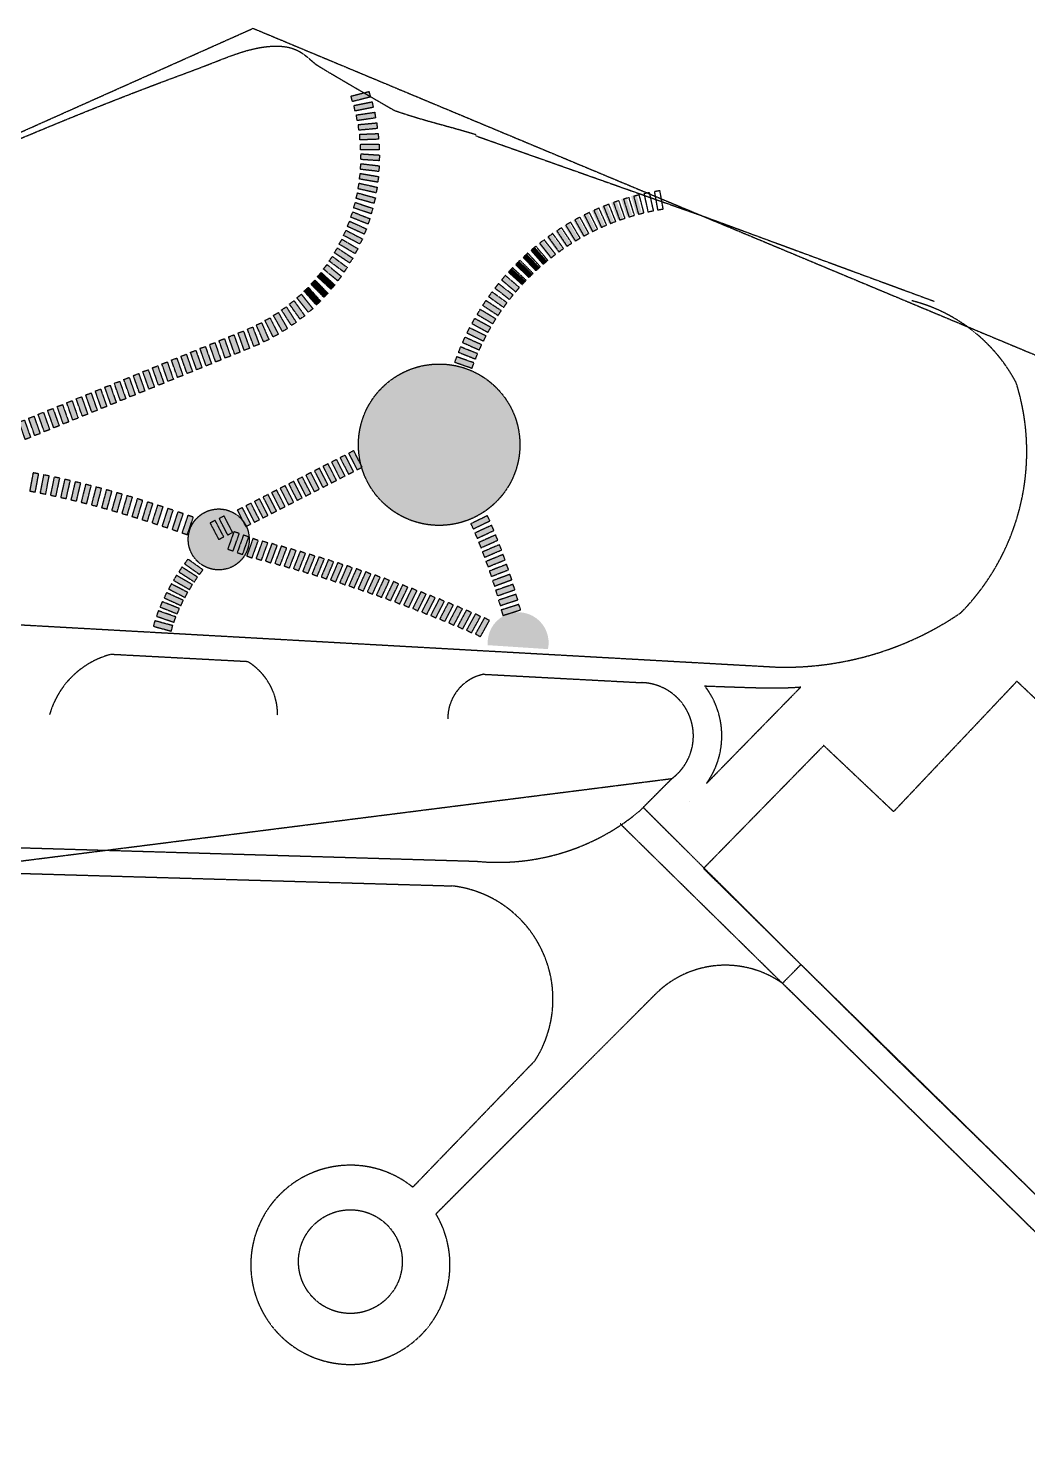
# Model space of a CAD drawing. Header units: millimetres. Extents: x -480992 to 10416, y 1879 to 324881.
# Drawn here: x -418944 to -348698, y 225317 to 324881 of the extents above; entities that cross this region are included whole.
import ezdxf

# ---------------------------------------------------------------- set-up
doc = ezdxf.new("R2010")
doc.units = ezdxf.units.MM
doc.linetypes.add('ACAD_ISO02W100', pattern=[15, 12, -3])
doc.layers.add('дорожки', color=254, linetype='Continuous', transparency=0.5)

msp = doc.modelspace()

# ---------------------------------------------------------------- hatches: boundary and pattern name
at = {"layer": 'дорожки', "linetype": 'ACAD_ISO02W100', "lineweight": 25, "transparency": 33554687}
h = msp.add_hatch(color=0, dxfattribs=at)
h.dxf.hatch_style = 1
h.paths.add_polyline_path([(-395000, 320438), (-394902, 320050), (-396162, 319731), (-396260, 320118)])
h = msp.add_hatch(color=0, dxfattribs=at)
h.dxf.hatch_style = 1
h.paths.add_polyline_path([(-394780, 319713), (-394702, 319321), (-395977, 319067), (-396055, 319460)])
h = msp.add_hatch(color=0, dxfattribs=at)
h.dxf.hatch_style = 1
h.paths.add_polyline_path([(-394597, 318978), (-394540, 318582), (-395826, 318395), (-395884, 318791)])
h = msp.add_hatch(color=0, dxfattribs=at)
h.dxf.hatch_style = 1
h.paths.add_polyline_path([(-394454, 318234), (-394417, 317836), (-395711, 317717), (-395748, 318115)])
h = msp.add_hatch(color=0, dxfattribs=at)
h.dxf.hatch_style = 1
h.paths.add_polyline_path([(-394349, 317484), (-394333, 317084), (-395632, 317033), (-395648, 317432)])
h = msp.add_hatch(color=0, dxfattribs=at)
h.dxf.hatch_style = 1
h.paths.add_polyline_path([(-394283, 316729), (-394288, 316329), (-395588, 316345), (-395583, 316745)])
h = msp.add_hatch(color=0, dxfattribs=at)
h.dxf.hatch_style = 1
h.paths.add_polyline_path([(-394258, 315972), (-394283, 315573), (-395581, 315657), (-395555, 316056)])
h = msp.add_hatch(color=0, dxfattribs=at)
h.dxf.hatch_style = 1
h.paths.add_polyline_path([(-394324, 314459), (-394392, 314064), (-395673, 314283), (-395606, 314677)])
h = msp.add_hatch(color=0, dxfattribs=at)
h.dxf.hatch_style = 1
h.paths.add_polyline_path([(-394271, 315214), (-394318, 314817), (-395609, 314969), (-395562, 315366)])
h = msp.add_hatch(color=0, dxfattribs=at)
h.dxf.hatch_style = 1
h.paths.add_polyline_path([(-394417, 313707), (-394504, 313316), (-395773, 313602), (-395685, 313992)])
h = msp.add_hatch(color=0, dxfattribs=at)
h.dxf.hatch_style = 1
h.paths.add_polyline_path([(-394719, 312222), (-394847, 311843), (-396078, 312259), (-395950, 312638)])
h = msp.add_hatch(color=0, dxfattribs=at)
h.dxf.hatch_style = 1
h.paths.add_polyline_path([(-394548, 312961), (-394656, 312575), (-395908, 312927), (-395800, 313312)])
h = msp.add_hatch(color=0, dxfattribs=at)
h.dxf.hatch_style = 1
h.paths.add_polyline_path([(-377604, 312767), (-377978, 312625), (-377516, 311409), (-377142, 311551)])
h = msp.add_hatch(color=0, dxfattribs=at)
h.dxf.hatch_style = 1
h.paths.add_polyline_path([(-376904, 312997), (-377283, 312870), (-376870, 311638), (-376491, 311765)])
h = msp.add_hatch(color=0, dxfattribs=at)
h.dxf.hatch_style = 1
h.paths.add_polyline_path([(-376195, 313200), (-376579, 313088), (-376215, 311840), (-375831, 311952)])
h = msp.add_hatch(color=0, dxfattribs=at)
h.dxf.hatch_style = 1
h.paths.add_polyline_path([(-394927, 311494), (-395075, 311122), (-396283, 311602), (-396135, 311974)])
h = msp.add_hatch(color=0, dxfattribs=at)
h.dxf.hatch_style = 1
h.paths.add_polyline_path([(-379641, 311911), (-379996, 311726), (-379394, 310574), (-379039, 310759)])
h = msp.add_hatch(color=0, dxfattribs=at)
h.dxf.hatch_style = 1
h.paths.add_polyline_path([(-378973, 312223), (-379335, 312052), (-378779, 310877), (-378417, 311048)])
h = msp.add_hatch(color=0, dxfattribs=at)
h.dxf.hatch_style = 1
h.paths.add_polyline_path([(-378294, 312509), (-378662, 312352), (-378153, 311156), (-377785, 311312)])
h = msp.add_hatch(color=0, dxfattribs=at)
h.dxf.hatch_style = 1
h.paths.add_polyline_path([(-395457, 310075), (-395642, 309721), (-396794, 310324), (-396609, 310678)])
h = msp.add_hatch(color=0, dxfattribs=at)
h.dxf.hatch_style = 1
h.paths.add_polyline_path([(-395173, 310778), (-395340, 310414), (-396522, 310956), (-396355, 311320)])
h = msp.add_hatch(color=0, dxfattribs=at)
h.dxf.hatch_style = 1
h.paths.add_polyline_path([(-381563, 310821), (-381893, 310595), (-381159, 309522), (-380829, 309748)])
h = msp.add_hatch(color=0, dxfattribs=at)
h.dxf.hatch_style = 1
h.paths.add_polyline_path([(-380937, 311210), (-381276, 310997), (-380584, 309896), (-380246, 310109)])
h = msp.add_hatch(color=0, dxfattribs=at)
h.dxf.hatch_style = 1
h.paths.add_polyline_path([(-380296, 311573), (-380643, 311374), (-379996, 310247), (-379649, 310446)])
h = msp.add_hatch(color=0, dxfattribs=at)
h.dxf.hatch_style = 1
h.paths.add_polyline_path([(-395776, 309388), (-395980, 309044), (-397099, 309706), (-396895, 310050)])
h = msp.add_hatch(color=0, dxfattribs=at)
h.dxf.hatch_style = 1
h.paths.add_polyline_path([(-382766, 309971), (-383078, 309720), (-382261, 308708), (-381950, 308959)])
h = msp.add_hatch(color=0, dxfattribs=at)
h.dxf.hatch_style = 1
h.paths.add_polyline_path([(-382173, 310408), (-382494, 310169), (-381718, 309126), (-381397, 309365)])
h = msp.add_hatch(color=0, dxfattribs=at)
h.dxf.hatch_style = 1
h.paths.add_polyline_path([(-396521, 308069), (-396759, 307748), (-397803, 308523), (-397565, 308844)])
h = msp.add_hatch(color=0, dxfattribs=at)
h.dxf.hatch_style = 1
h.paths.add_polyline_path([(-396132, 308719), (-396353, 308386), (-397436, 309105), (-397214, 309439)])
h = msp.add_hatch(color=0, dxfattribs=at)
h.dxf.hatch_style = 1
h.paths.add_polyline_path([(-383899, 309028), (-384190, 308753), (-383296, 307809), (-383005, 308085)])
h = msp.add_hatch(color=0, dxfattribs=at)
h.dxf.hatch_style = 1
h.paths.add_polyline_path([(-383342, 309511), (-383643, 309248), (-382787, 308269), (-382486, 308532)])
h = msp.add_hatch(color=0, dxfattribs=at)
h.dxf.hatch_style = 1
h.paths.add_polyline_path([(-397399, 306835), (-397670, 306540), (-398627, 307420), (-398356, 307714)])
h = msp.add_hatch(color=0, dxfattribs=at)
h.dxf.hatch_style = 1
h.paths.add_polyline_path([(-396944, 307440), (-397199, 307132), (-398200, 307961), (-397946, 308269)])
h = msp.add_hatch(color=0, dxfattribs=at)
h.dxf.hatch_style = 1
h.paths.add_polyline_path([(-384954, 307999), (-385222, 307702), (-384256, 306832), (-383988, 307129)])
h = msp.add_hatch(color=0, dxfattribs=at)
h.dxf.hatch_style = 1
h.paths.add_polyline_path([(-384437, 308524), (-384716, 308238), (-383786, 307330), (-383506, 307616)])
h = msp.add_hatch(color=0, dxfattribs=at)
h.dxf.hatch_style = 1
h.paths.add_polyline_path([(-398401, 305699), (-398701, 305434), (-399561, 306408), (-399261, 306673)])
h = msp.add_hatch(color=0, dxfattribs=at)
h.dxf.hatch_style = 1
h.paths.add_polyline_path([(-397885, 306254), (-398171, 305974), (-399081, 306902), (-398795, 307182)])
h = msp.add_hatch(color=0, dxfattribs=at)
h.dxf.hatch_style = 1
h.paths.add_polyline_path([(-385924, 306890), (-386167, 306573), (-385136, 305782), (-384893, 306099)])
h = msp.add_hatch(color=0, dxfattribs=at)
h.dxf.hatch_style = 1
h.paths.add_polyline_path([(-385450, 307454), (-385706, 307147), (-384706, 306315), (-384451, 306623)])
h = msp.add_hatch(color=0, dxfattribs=at)
h.dxf.hatch_style = 1
h.paths.add_polyline_path([(-399515, 304673), (-399841, 304441), (-400595, 305500), (-400269, 305732)])
h = msp.add_hatch(color=0, dxfattribs=at)
h.dxf.hatch_style = 1
h.paths.add_polyline_path([(-398945, 305171), (-399258, 304923), (-400066, 305941), (-399753, 306189)])
h = msp.add_hatch(color=0, dxfattribs=at)
h.dxf.hatch_style = 1
h.paths.add_polyline_path([(-386804, 305708), (-387021, 305372), (-385930, 304665), (-385713, 305001)])
h = msp.add_hatch(color=0, dxfattribs=at)
h.dxf.hatch_style = 1
h.paths.add_polyline_path([(-386375, 306308), (-386606, 305981), (-385544, 305231), (-385314, 305558)])
h = msp.add_hatch(color=0, dxfattribs=at)
h.dxf.hatch_style = 1
h.paths.add_polyline_path([(-400731, 303769), (-401079, 303572), (-401719, 304704), (-401370, 304901)])
h = msp.add_hatch(color=0, dxfattribs=at)
h.dxf.hatch_style = 1
h.paths.add_polyline_path([(-400111, 304205), (-400449, 303990), (-401146, 305087), (-400809, 305302)])
h = msp.add_hatch(color=0, dxfattribs=at)
h.dxf.hatch_style = 1
h.paths.add_polyline_path([(-387208, 305092), (-387412, 304748), (-386294, 304084), (-386090, 304428)])
h = msp.add_hatch(color=0, dxfattribs=at)
h.dxf.hatch_style = 1
h.paths.add_polyline_path([(-402714, 302663), (-403088, 302523), (-403544, 303740), (-403169, 303880)])
h = msp.add_hatch(color=0, dxfattribs=at)
h.dxf.hatch_style = 1
h.paths.add_polyline_path([(-402034, 302997), (-402401, 302837), (-402919, 304030), (-402552, 304189)])
h = msp.add_hatch(color=0, dxfattribs=at)
h.dxf.hatch_style = 1
h.paths.add_polyline_path([(-401372, 303366), (-401730, 303188), (-402310, 304351), (-401952, 304530)])
h = msp.add_hatch(color=0, dxfattribs=at)
h.dxf.hatch_style = 1
h.paths.add_polyline_path([(-387941, 303814), (-388117, 303455), (-386951, 302881), (-386774, 303240)])
h = msp.add_hatch(color=0, dxfattribs=at)
h.dxf.hatch_style = 1
h.paths.add_polyline_path([(-387587, 304460), (-387777, 304108), (-386634, 303489), (-386444, 303841)])
h = msp.add_hatch(color=0, dxfattribs=at)
h.dxf.hatch_style = 1
h.paths.add_polyline_path([(-405399, 301561), (-405776, 301428), (-406209, 302654), (-405831, 302787)])
h = msp.add_hatch(color=0, dxfattribs=at)
h.dxf.hatch_style = 1
h.paths.add_polyline_path([(-404730, 301833), (-405107, 301700), (-405539, 302926), (-405162, 303059)])
h = msp.add_hatch(color=0, dxfattribs=at)
h.dxf.hatch_style = 1
h.paths.add_polyline_path([(-404061, 302105), (-404438, 301972), (-404870, 303198), (-404493, 303331)])
h = msp.add_hatch(color=0, dxfattribs=at)
h.dxf.hatch_style = 1
h.paths.add_polyline_path([(-403391, 302377), (-403768, 302244), (-404201, 303470), (-403823, 303603)])
h = msp.add_hatch(color=0, dxfattribs=at)
h.dxf.hatch_style = 1
h.paths.add_polyline_path([(-388269, 303154), (-388431, 302788), (-387243, 302261), (-387081, 302627)])
h = msp.add_hatch(color=0, dxfattribs=at)
h.dxf.hatch_style = 1
h.paths.add_polyline_path([(-408076, 300471), (-408454, 300338), (-408886, 301564), (-408509, 301697)])
h = msp.add_hatch(color=0, dxfattribs=at)
h.dxf.hatch_style = 1
h.paths.add_polyline_path([(-407407, 300744), (-407784, 300611), (-408217, 301837), (-407839, 301970)])
h = msp.add_hatch(color=0, dxfattribs=at)
h.dxf.hatch_style = 1
h.paths.add_polyline_path([(-406738, 301016), (-407115, 300883), (-407547, 302109), (-407170, 302242)])
h = msp.add_hatch(color=0, dxfattribs=at)
h.dxf.hatch_style = 1
h.paths.add_polyline_path([(-406068, 301288), (-406446, 301155), (-406878, 302381), (-406501, 302514)])
h = msp.add_hatch(color=0, dxfattribs=at)
h.dxf.hatch_style = 1
h.paths.add_polyline_path([(-388846, 301798), (-388979, 301421), (-387753, 300989), (-387620, 301367)])
h = msp.add_hatch(color=0, dxfattribs=at)
h.dxf.hatch_style = 1
h.paths.add_polyline_path([(-388571, 302482), (-388719, 302110), (-387510, 301630), (-387363, 302002)])
h = msp.add_hatch(color=0, dxfattribs=at)
h.dxf.hatch_style = 1
h.paths.add_polyline_path([(-410084, 299655), (-410462, 299522), (-410894, 300748), (-410516, 300881)])
h = msp.add_hatch(color=0, dxfattribs=at)
h.dxf.hatch_style = 1
h.paths.add_polyline_path([(-409415, 299927), (-409792, 299794), (-410224, 301020), (-409847, 301153)])
h = msp.add_hatch(color=0, dxfattribs=at)
h.dxf.hatch_style = 1
h.paths.add_polyline_path([(-408746, 300199), (-409123, 300066), (-409555, 301292), (-409178, 301425)])
h = msp.add_hatch(color=0, dxfattribs=at)
h.dxf.hatch_style = 1
edge = h.paths.add_edge_path()
edge.add_arc((-390065, 295610), 5674, 0, 360)
h = msp.add_hatch(color=0, dxfattribs=at)
h.dxf.hatch_style = 1
h.paths.add_polyline_path([(-389094, 301104), (-389212, 300722), (-387969, 300339), (-387852, 300722)])
h = msp.add_hatch(color=0, dxfattribs=at)
h.dxf.hatch_style = 1
h.paths.add_polyline_path([(-412761, 298565), (-413139, 298432), (-413571, 299659), (-413194, 299791)])
h = msp.add_hatch(color=0, dxfattribs=at)
h.dxf.hatch_style = 1
h.paths.add_polyline_path([(-412092, 298838), (-412469, 298705), (-412902, 299931), (-412524, 300064)])
h = msp.add_hatch(color=0, dxfattribs=at)
h.dxf.hatch_style = 1
h.paths.add_polyline_path([(-411423, 299110), (-411800, 298977), (-412232, 300203), (-411855, 300336)])
h = msp.add_hatch(color=0, dxfattribs=at)
h.dxf.hatch_style = 1
h.paths.add_polyline_path([(-410754, 299382), (-411131, 299249), (-411563, 300475), (-411186, 300608)])
h = msp.add_hatch(color=0, dxfattribs=at)
h.dxf.hatch_style = 1
h.paths.add_polyline_path([(-389507, 299689), (-389594, 299299), (-388325, 299016), (-388238, 299406)])
h = msp.add_hatch(color=0, dxfattribs=at)
h.dxf.hatch_style = 1
h.paths.add_polyline_path([(-389314, 300401), (-389417, 300014), (-388160, 299681), (-388058, 300068)])
h = msp.add_hatch(color=0, dxfattribs=at)
h.dxf.hatch_style = 1
h.paths.add_polyline_path([(-415439, 297476), (-415816, 297343), (-416248, 298569), (-415871, 298702)])
h = msp.add_hatch(color=0, dxfattribs=at)
h.dxf.hatch_style = 1
h.paths.add_polyline_path([(-414769, 297749), (-415147, 297616), (-415579, 298842), (-415202, 298975)])
h = msp.add_hatch(color=0, dxfattribs=at)
h.dxf.hatch_style = 1
h.paths.add_polyline_path([(-414100, 298021), (-414477, 297888), (-414910, 299114), (-414532, 299247)])
h = msp.add_hatch(color=0, dxfattribs=at)
h.dxf.hatch_style = 1
h.paths.add_polyline_path([(-413431, 298293), (-413808, 298160), (-414240, 299386), (-413863, 299519)])
h = msp.add_hatch(color=0, dxfattribs=at)
h.dxf.hatch_style = 1
h.paths.add_polyline_path([(-389661, 298537), (-389588, 298930), (-388310, 298695), (-388382, 298302)])
h = msp.add_hatch(color=0, dxfattribs=at)
h.dxf.hatch_style = 1
h.paths.add_polyline_path([(-417447, 296660), (-417824, 296527), (-418256, 297753), (-417879, 297886)])
h = msp.add_hatch(color=0, dxfattribs=at)
h.dxf.hatch_style = 1
h.paths.add_polyline_path([(-416777, 296932), (-417155, 296799), (-417587, 298025), (-417210, 298158)])
h = msp.add_hatch(color=0, dxfattribs=at)
h.dxf.hatch_style = 1
h.paths.add_polyline_path([(-416108, 297204), (-416485, 297071), (-416917, 298297), (-416540, 298430)])
h = msp.add_hatch(color=0, dxfattribs=at)
h.dxf.hatch_style = 1
h.paths.add_polyline_path([(-389767, 297789), (-389710, 298185), (-388424, 298001), (-388480, 297605)])
h = msp.add_hatch(color=0, dxfattribs=at)
h.dxf.hatch_style = 1
h.paths.add_polyline_path([(-418785, 296115), (-419162, 295982), (-419595, 297208), (-419217, 297341)])
h = msp.add_hatch(color=0, dxfattribs=at)
h.dxf.hatch_style = 1
h.paths.add_polyline_path([(-418116, 296387), (-418493, 296254), (-418925, 297480), (-418548, 297613)])
h = msp.add_hatch(color=0, dxfattribs=at)
h.dxf.hatch_style = 1
h.paths.add_polyline_path([(-389843, 297037), (-389803, 297435), (-388509, 297303), (-388550, 296905)])
h = msp.add_hatch(color=0, dxfattribs=at)
h.dxf.hatch_style = 1
h.paths.add_polyline_path([(-389906, 295528), (-389897, 295928), (-388597, 295899), (-388606, 295499)])
h = msp.add_hatch(color=0, dxfattribs=at)
h.dxf.hatch_style = 1
h.paths.add_polyline_path([(-389890, 296283), (-389865, 296683), (-388567, 296602), (-388592, 296202)])
h = msp.add_hatch(color=0, dxfattribs=at)
h.dxf.hatch_style = 1
h.paths.add_polyline_path([(-396630, 294888), (-396988, 294710), (-396410, 293546), (-396051, 293724)])
h = msp.add_hatch(color=0, dxfattribs=at)
h.dxf.hatch_style = 1
h.paths.add_polyline_path([(-396023, 295196), (-396382, 295018), (-395803, 293854), (-395445, 294032)])
h = msp.add_hatch(color=0, dxfattribs=at)
h.dxf.hatch_style = 1
h.paths.add_polyline_path([(-389892, 294773), (-389899, 295173), (-388599, 295195), (-388592, 294795)])
h = msp.add_hatch(color=0, dxfattribs=at)
h.dxf.hatch_style = 1
h.paths.add_polyline_path([(-398449, 293966), (-398807, 293788), (-398229, 292624), (-397870, 292802)])
h = msp.add_hatch(color=0, dxfattribs=at)
h.dxf.hatch_style = 1
h.paths.add_polyline_path([(-397842, 294274), (-398201, 294096), (-397622, 292931), (-397264, 293109)])
h = msp.add_hatch(color=0, dxfattribs=at)
h.dxf.hatch_style = 1
h.paths.add_polyline_path([(-397236, 294581), (-397594, 294403), (-397016, 293239), (-396658, 293417)])
h = msp.add_hatch(color=0, dxfattribs=at)
h.dxf.hatch_style = 1
h.paths.add_polyline_path([(-389848, 294019), (-389870, 294418), (-388573, 294492), (-388550, 294093)])
h = msp.add_hatch(color=0, dxfattribs=at)
h.dxf.hatch_style = 1
h.paths.add_polyline_path([(-389773, 293267), (-389812, 293665), (-388518, 293791), (-388480, 293393)])
h = msp.add_hatch(color=0, dxfattribs=at)
h.dxf.hatch_style = 1
h.paths.add_polyline_path([(-418847, 292355), (-418453, 292282), (-418218, 293561), (-418611, 293633)])
h = msp.add_hatch(color=0, dxfattribs=at)
h.dxf.hatch_style = 1
h.paths.add_polyline_path([(-418119, 292215), (-417727, 292137), (-417475, 293413), (-417868, 293490)])
h = msp.add_hatch(color=0, dxfattribs=at)
h.dxf.hatch_style = 1
h.paths.add_polyline_path([(-417394, 292065), (-417002, 291983), (-416735, 293255), (-417126, 293337)])
h = msp.add_hatch(color=0, dxfattribs=at)
h.dxf.hatch_style = 1
h.paths.add_polyline_path([(-416670, 291907), (-416280, 291820), (-415997, 293089), (-416387, 293176)])
h = msp.add_hatch(color=0, dxfattribs=at)
h.dxf.hatch_style = 1
h.paths.add_polyline_path([(-415949, 291739), (-415559, 291648), (-415261, 292913), (-415651, 293005)])
h = msp.add_hatch(color=0, dxfattribs=at)
h.dxf.hatch_style = 1
h.paths.add_polyline_path([(-415229, 291564), (-414841, 291468), (-414528, 292729), (-414917, 292826)])
h = msp.add_hatch(color=0, dxfattribs=at)
h.dxf.hatch_style = 1
h.paths.add_polyline_path([(-400874, 292737), (-401232, 292559), (-400654, 291395), (-400296, 291573)])
h = msp.add_hatch(color=0, dxfattribs=at)
h.dxf.hatch_style = 1
h.paths.add_polyline_path([(-400268, 293044), (-400626, 292866), (-400048, 291702), (-399689, 291880)])
h = msp.add_hatch(color=0, dxfattribs=at)
h.dxf.hatch_style = 1
h.paths.add_polyline_path([(-399661, 293352), (-400020, 293174), (-399441, 292009), (-399083, 292187)])
h = msp.add_hatch(color=0, dxfattribs=at)
h.dxf.hatch_style = 1
h.paths.add_polyline_path([(-399055, 293659), (-399413, 293481), (-398835, 292317), (-398477, 292495)])
h = msp.add_hatch(color=0, dxfattribs=at)
h.dxf.hatch_style = 1
h.paths.add_polyline_path([(-389669, 292518), (-389724, 292915), (-388436, 293093), (-388381, 292696)])
h = msp.add_hatch(color=0, dxfattribs=at)
h.dxf.hatch_style = 1
h.paths.add_polyline_path([(-414512, 291380), (-414125, 291279), (-413798, 292538), (-414185, 292638)])
h = msp.add_hatch(color=0, dxfattribs=at)
h.dxf.hatch_style = 1
h.paths.add_polyline_path([(-413796, 291188), (-413410, 291083), (-413070, 292338), (-413456, 292442)])
h = msp.add_hatch(color=0, dxfattribs=at)
h.dxf.hatch_style = 1
h.paths.add_polyline_path([(-413083, 290988), (-412698, 290879), (-412345, 292131), (-412730, 292239)])
h = msp.add_hatch(color=0, dxfattribs=at)
h.dxf.hatch_style = 1
h.paths.add_polyline_path([(-412372, 290781), (-411988, 290669), (-411624, 291917), (-412007, 292029)])
h = msp.add_hatch(color=0, dxfattribs=at)
h.dxf.hatch_style = 1
h.paths.add_polyline_path([(-411663, 290567), (-411280, 290452), (-410904, 291696), (-411287, 291812)])
h = msp.add_hatch(color=0, dxfattribs=at)
h.dxf.hatch_style = 1
h.paths.add_polyline_path([(-402693, 291815), (-403051, 291637), (-402473, 290472), (-402115, 290650)])
h = msp.add_hatch(color=0, dxfattribs=at)
h.dxf.hatch_style = 1
h.paths.add_polyline_path([(-402087, 292122), (-402445, 291944), (-401867, 290780), (-401508, 290958)])
h = msp.add_hatch(color=0, dxfattribs=at)
h.dxf.hatch_style = 1
h.paths.add_polyline_path([(-401480, 292429), (-401839, 292251), (-401260, 291087), (-400902, 291265)])
h = msp.add_hatch(color=0, dxfattribs=at)
h.dxf.hatch_style = 1
h.paths.add_polyline_path([(-389535, 291775), (-389606, 292169), (-388326, 292398), (-388256, 292004)])
h = msp.add_hatch(color=0, dxfattribs=at)
h.dxf.hatch_style = 1
h.paths.add_polyline_path([(-410955, 290347), (-410573, 290229), (-410188, 291470), (-410570, 291589)])
h = msp.add_hatch(color=0, dxfattribs=at)
h.dxf.hatch_style = 1
h.paths.add_polyline_path([(-410250, 290122), (-409869, 290000), (-409474, 291239), (-409855, 291360)])
h = msp.add_hatch(color=0, dxfattribs=at)
h.dxf.hatch_style = 1
h.paths.add_polyline_path([(-409546, 289891), (-409166, 289767), (-408763, 291003), (-409143, 291127)])
h = msp.add_hatch(color=0, dxfattribs=at)
h.dxf.hatch_style = 1
h.paths.add_polyline_path([(-408844, 289655), (-408464, 289529), (-408054, 290762), (-408434, 290889)])
h = msp.add_hatch(color=0, dxfattribs=at)
h.dxf.hatch_style = 1
edge = h.paths.add_edge_path()
edge.add_arc((-405561, 288953), 2142, 0, 360)
h = msp.add_hatch(color=0, dxfattribs=at)
h.dxf.hatch_style = 1
h.paths.add_polyline_path([(-403906, 291200), (-404264, 291022), (-403686, 289858), (-403328, 290036)])
h = msp.add_hatch(color=0, dxfattribs=at)
h.dxf.hatch_style = 1
h.paths.add_polyline_path([(-403300, 291507), (-403658, 291329), (-403079, 290165), (-402721, 290343)])
h = msp.add_hatch(color=0, dxfattribs=at)
h.dxf.hatch_style = 1
h.paths.add_polyline_path([(-389372, 291037), (-389458, 291428), (-388189, 291708), (-388102, 291317)])
h = msp.add_hatch(color=0, dxfattribs=at)
h.dxf.hatch_style = 1
h.paths.add_polyline_path([(-389179, 290307), (-389281, 290694), (-388024, 291024), (-387922, 290637)])
h = msp.add_hatch(color=0, dxfattribs=at)
h.dxf.hatch_style = 1
h.paths.add_polyline_path([(-408142, 289418), (-407763, 289291), (-407352, 290525), (-407732, 290651)])
h = msp.add_hatch(color=0, dxfattribs=at)
h.dxf.hatch_style = 1
h.paths.add_polyline_path([(-405814, 290289), (-406168, 290103), (-405561, 288953), (-405208, 289139)])
h = msp.add_hatch(color=0, dxfattribs=at)
h.dxf.hatch_style = 1
h.paths.add_polyline_path([(-405181, 290598), (-405536, 290414), (-404939, 289259), (-404583, 289443)])
h = msp.add_hatch(color=0, dxfattribs=at)
h.dxf.hatch_style = 1
h.paths.add_polyline_path([(-387842, 290051), (-387667, 289691), (-386499, 290261), (-386674, 290620)])
h = msp.add_hatch(color=0, dxfattribs=at)
h.dxf.hatch_style = 1
h.paths.add_polyline_path([(-387560, 289394), (-387391, 289032), (-386213, 289582), (-386382, 289945)])
h = msp.add_hatch(color=0, dxfattribs=at)
h.dxf.hatch_style = 1
h.paths.add_polyline_path([(-403448, 289121), (-403825, 289255), (-404261, 288030), (-403884, 287896)])
h = msp.add_hatch(color=0, dxfattribs=at)
h.dxf.hatch_style = 1
h.paths.add_polyline_path([(-402780, 288876), (-403156, 289011), (-403594, 287787), (-403217, 287652)])
h = msp.add_hatch(color=0, dxfattribs=at)
h.dxf.hatch_style = 1
h.paths.add_polyline_path([(-402113, 288703), (-402489, 288840), (-402934, 287619), (-402558, 287482)])
h = msp.add_hatch(color=0, dxfattribs=at)
h.dxf.hatch_style = 1
h.paths.add_polyline_path([(-387289, 288733), (-387125, 288368), (-385939, 288899), (-386102, 289264)])
h = msp.add_hatch(color=0, dxfattribs=at)
h.dxf.hatch_style = 1
h.paths.add_polyline_path([(-401448, 288526), (-401823, 288665), (-402276, 287447), (-401901, 287308)])
h = msp.add_hatch(color=0, dxfattribs=at)
h.dxf.hatch_style = 1
h.paths.add_polyline_path([(-400784, 288344), (-401158, 288486), (-401619, 287271), (-401245, 287129)])
h = msp.add_hatch(color=0, dxfattribs=at)
h.dxf.hatch_style = 1
h.paths.add_polyline_path([(-400121, 288158), (-400494, 288302), (-400964, 287090), (-400590, 286946)])
h = msp.add_hatch(color=0, dxfattribs=at)
h.dxf.hatch_style = 1
h.paths.add_polyline_path([(-399460, 287967), (-399832, 288114), (-400309, 286905), (-399937, 286758)])
h = msp.add_hatch(color=0, dxfattribs=at)
h.dxf.hatch_style = 1
h.paths.add_polyline_path([(-398799, 287772), (-399170, 287922), (-399656, 286716), (-399285, 286566)])
h = msp.add_hatch(color=0, dxfattribs=at)
h.dxf.hatch_style = 1
h.paths.add_polyline_path([(-387028, 288068), (-386871, 287700), (-385676, 288211), (-385833, 288579)])
h = msp.add_hatch(color=0, dxfattribs=at)
h.dxf.hatch_style = 1
h.paths.add_polyline_path([(-386779, 287398), (-386628, 287028), (-385424, 287518), (-385575, 287889)])
h = msp.add_hatch(color=0, dxfattribs=at)
h.dxf.hatch_style = 1
h.paths.add_polyline_path([(-408148, 287007), (-408365, 286671), (-407271, 285967), (-407055, 286304)])
h = msp.add_hatch(color=0, dxfattribs=at)
h.dxf.hatch_style = 1
h.paths.add_polyline_path([(-407731, 287570), (-407964, 287244), (-406905, 286489), (-406673, 286815)])
h = msp.add_hatch(color=0, dxfattribs=at)
h.dxf.hatch_style = 1
h.paths.add_polyline_path([(-398140, 287573), (-398510, 287725), (-399004, 286522), (-398634, 286370)])
h = msp.add_hatch(color=0, dxfattribs=at)
h.dxf.hatch_style = 1
h.paths.add_polyline_path([(-397483, 287370), (-397852, 287524), (-398353, 286324), (-397984, 286170)])
h = msp.add_hatch(color=0, dxfattribs=at)
h.dxf.hatch_style = 1
h.paths.add_polyline_path([(-396826, 287162), (-397194, 287318), (-397703, 286122), (-397335, 285965)])
h = msp.add_hatch(color=0, dxfattribs=at)
h.dxf.hatch_style = 1
h.paths.add_polyline_path([(-396171, 286949), (-396538, 287108), (-397055, 285916), (-396688, 285756)])
h = msp.add_hatch(color=0, dxfattribs=at)
h.dxf.hatch_style = 1
h.paths.add_polyline_path([(-395518, 286733), (-395884, 286894), (-396409, 285705), (-396043, 285543)])
h = msp.add_hatch(color=0, dxfattribs=at)
h.dxf.hatch_style = 1
h.paths.add_polyline_path([(-386541, 286724), (-386396, 286351), (-385184, 286822), (-385329, 287195)])
h = msp.add_hatch(color=0, dxfattribs=at)
h.dxf.hatch_style = 1
h.paths.add_polyline_path([(-408899, 285825), (-409083, 285470), (-407927, 284874), (-407744, 285230)])
h = msp.add_hatch(color=0, dxfattribs=at)
h.dxf.hatch_style = 1
h.paths.add_polyline_path([(-408538, 286425), (-408738, 286079), (-407612, 285429), (-407412, 285775)])
h = msp.add_hatch(color=0, dxfattribs=at)
h.dxf.hatch_style = 1
h.paths.add_polyline_path([(-394866, 286512), (-395231, 286676), (-395763, 285490), (-395399, 285326)])
h = msp.add_hatch(color=0, dxfattribs=at)
h.dxf.hatch_style = 1
h.paths.add_polyline_path([(-394215, 286286), (-394579, 286453), (-395120, 285270), (-394756, 285104)])
h = msp.add_hatch(color=0, dxfattribs=at)
h.dxf.hatch_style = 1
h.paths.add_polyline_path([(-393566, 286057), (-393929, 286226), (-394477, 285047), (-394114, 284878)])
h = msp.add_hatch(color=0, dxfattribs=at)
h.dxf.hatch_style = 1
h.paths.add_polyline_path([(-392919, 285823), (-393280, 285994), (-393836, 284819), (-393475, 284648)])
h = msp.add_hatch(color=0, dxfattribs=at)
h.dxf.hatch_style = 1
h.paths.add_polyline_path([(-392273, 285585), (-392633, 285758), (-393197, 284587), (-392836, 284414)])
h = msp.add_hatch(color=0, dxfattribs=at)
h.dxf.hatch_style = 1
h.paths.add_polyline_path([(-386314, 286047), (-386175, 285671), (-384956, 286122), (-385095, 286497)])
h = msp.add_hatch(color=0, dxfattribs=at)
h.dxf.hatch_style = 1
h.paths.add_polyline_path([(-386099, 285365), (-385966, 284988), (-384739, 285418), (-384872, 285795)])
h = msp.add_hatch(color=0, dxfattribs=at)
h.dxf.hatch_style = 1
h.paths.add_polyline_path([(-409231, 285209), (-409397, 284845), (-408215, 284305), (-408049, 284669)])
h = msp.add_hatch(color=0, dxfattribs=at)
h.dxf.hatch_style = 1
h.paths.add_polyline_path([(-391628, 285342), (-391987, 285518), (-392559, 284351), (-392200, 284175)])
h = msp.add_hatch(color=0, dxfattribs=at)
h.dxf.hatch_style = 1
h.paths.add_polyline_path([(-390985, 285096), (-391343, 285274), (-391923, 284110), (-391565, 283932)])
h = msp.add_hatch(color=0, dxfattribs=at)
h.dxf.hatch_style = 1
h.paths.add_polyline_path([(-390344, 284845), (-390701, 285026), (-391288, 283866), (-390931, 283685)])
h = msp.add_hatch(color=0, dxfattribs=at)
h.dxf.hatch_style = 1
h.paths.add_polyline_path([(-389705, 284590), (-390060, 284773), (-390655, 283617), (-390299, 283434)])
h = msp.add_hatch(color=0, dxfattribs=at)
h.dxf.hatch_style = 1
h.paths.add_polyline_path([(-385894, 284680), (-385768, 284301), (-384535, 284711), (-384661, 285090)])
h = msp.add_hatch(color=0, dxfattribs=at)
h.dxf.hatch_style = 1
h.paths.add_polyline_path([(-409805, 283932), (-409936, 283554), (-408707, 283130), (-408577, 283508)])
h = msp.add_hatch(color=0, dxfattribs=at)
h.dxf.hatch_style = 1
h.paths.add_polyline_path([(-409534, 284577), (-409682, 284206), (-408475, 283723), (-408327, 284095)])
h = msp.add_hatch(color=0, dxfattribs=at)
h.dxf.hatch_style = 1
h.paths.add_polyline_path([(-389067, 284331), (-389421, 284516), (-390024, 283364), (-389669, 283178)])
h = msp.add_hatch(color=0, dxfattribs=at)
h.dxf.hatch_style = 1
h.paths.add_polyline_path([(-388431, 284067), (-388784, 284255), (-389394, 283107), (-389041, 282919)])
h = msp.add_hatch(color=0, dxfattribs=at)
h.dxf.hatch_style = 1
h.paths.add_polyline_path([(-387797, 283799), (-388149, 283989), (-388766, 282845), (-388414, 282655)])
h = msp.add_hatch(color=0, dxfattribs=at)
h.dxf.hatch_style = 1
edge = h.paths.add_edge_path()
edge.add_spline(control_points=[(-386648, 281519), (-385355, 281433), (-383957, 281341), (-382435, 281242)], knot_values=[70635.129434, 70635.129434, 70635.129434, 70635.129434, 72845.562318, 72845.562318, 72845.562318, 72845.562318], degree=3, periodic=0)
edge.add_spline(control_points=[(-382435, 281242), (-382430, 281242), (-382425, 281242), (-382419, 281242)], knot_values=[0, 0, 0, 0, 15.680935, 15.680935, 15.680935, 15.680935], degree=3, periodic=0)
edge.add_arc((-384513, 281692), 2142, 347.87349, 544.61606)
h = msp.add_hatch(color=0, dxfattribs=at)
h.dxf.hatch_style = 1
h.paths.add_polyline_path([(-385702, 283992), (-385582, 283611), (-384342, 284000), (-384461, 284381)])
h = msp.add_hatch(color=0, dxfattribs=at)
h.dxf.hatch_style = 1
h.paths.add_polyline_path([(-410049, 283233), (-410154, 282847), (-408899, 282506), (-408795, 282892)])
h = msp.add_hatch(color=0, dxfattribs=at)
h.dxf.hatch_style = 1
h.paths.add_polyline_path([(-387164, 283527), (-387515, 283720), (-388140, 282580), (-387789, 282387)])
h = msp.add_hatch(color=0, dxfattribs=at)
h.dxf.hatch_style = 1
h.paths.add_polyline_path([(-386533, 283251), (-386883, 283446), (-387515, 282310), (-387166, 282115)])

# ---------------------------------------------------------------- linework, layer by layer
at = {"color": 0, "linetype": 'ACAD_ISO02W100', "lineweight": 25, "transparency": 33554687}
for p, q in [((-371683, 311741), (-355253, 305691)), ((-365937, 257748), (-377334, 268955)), ((-411375, 267041), (-410375, 267011)), ((-374870, 256979), (-390290, 241537)), ((-334694, 227031), (-365887, 257712))]:
    msp.add_line(p, q, dxfattribs=at)
for points in [[(-434626, 176814), (-472187, 230976), (-469584, 295187), (-403145, 324881), (-347647, 301702), (-292722, 273034), (-250512, 274126), (-221643, 272065)], [(-403511, 280354), (-413153, 280865)], [(-386927, 279474), (-375821, 278884)], [(-332323, 227463), (-314379, 245467), (-326042, 257092), (-321877, 261981), (-332808, 271295), (-336611, 266831), (-349454, 278981), (-358123, 269818), (-363033, 274463), (-371484, 265823)], [(-364633, 278587), (-371265, 271807)], [(-364634, 259066), (-375723, 270115)], [(-365937, 257748), (-377334, 268955)], [(-371484, 265823), (-368910, 263293), (-358301, 252803), (-358301, 252803), (-332323, 227463)]]:
    msp.add_lwpolyline(points, dxfattribs=at)
for points in [[(-455976, 292939, 0.160502), (-435356, 283840), (-366318, 279977, 0.157492), (-353386, 283805, 0.276898), (-349505, 299970)], [(-452595, 262022), (-444348, 267043, -0.159022), (-440356, 267900), (-387450, 266331, 0.201149), (-375983, 269853), (-373700, 272144)], [(-457745, 246334, 0.632788), (-452342, 259927), (-444082, 264896, -0.14558), (-439697, 266063), (-389175, 264597, -0.555307), (-383332, 252310), (-391923, 243417)], [(-457745, 246334, 0.632788), (-452342, 259927), (-444082, 264896, -0.14558), (-439697, 266063), (-389175, 264597, -0.555307), (-383332, 252310), (-391923, 243417)], [(-364634, 259066), (-328096, 223251), (-329278, 222064, 0.142343), (-330568, 219590), (-335036, 195594, -0.24727), (-365567, 167191, -0.113863), (-384106, 165963), (-392085, 167101, -0.386378), (-389074, 168692), (-383824, 167942, 0.114403), (-366090, 169122, 0.091052), (-352163, 175782, 0.156555), (-336945, 196190), (-332504, 220062, 0.186286), (-334668, 226999), (-365937, 257748, 0.364756), (-365937, 257748), (-364634, 259066)]]:
    msp.add_lwpolyline(points, format="xyb", dxfattribs=at)
msp.add_circle((-396307, 238184), 3646, dxfattribs=at)
for centre, radius, start, end in [((-359700, 294538), 11552, 28.04875, 75.70472), ((-411585, 274973), 6098, 104.90148, 164.16488), ((-411585, 274973), 6098, 104.90148, 164.16488), ((-405795, 276626), 4372, 359.62293, 58.501), ((-405795, 276626), 4372, 359.62293, 58.501), ((-386302, 276380), 3156, 101.4195, 180.79755), ((-386302, 276380), 3156, 101.4195, 180.79755), ((-375940, 275143), 3743, 306.75333, 88.18522), ((-375940, 275143), 5743, 324.48154, 37.6702), ((-375940, 275143), 5743, 306.75333, 306.78163), ((-369947, 252056), 6962, 54.32855, 134.99762), ((-396307, 237959), 7001, 51.22486, 30.7352)]:
    msp.add_arc(centre, radius, start, end, dxfattribs=at)
for points, knots in [([(-431387, 311824), (-424736, 314955), (-416402, 318593), (-407264, 321957), (-405331, 322703), (-402956, 323659), (-400214, 323723), (-399047, 322582), (-398505, 322171), (-393238, 319122)], [106736.631051, 106736.631051, 106736.631051, 106736.631051, 133028.354001, 134158.678179, 135961.822497, 139223.682695, 141974.031432, 143374.402725, 143998.997221, 143998.997221, 143998.997221, 143998.997221]), ([(-371394, 278653), (-371026, 278639), (-370657, 278625), (-370162, 278607), (-370034, 278603), (-369652, 278590), (-369397, 278581), (-369056, 278570), (-368970, 278567), (-368711, 278559), (-368539, 278553), (-368349, 278547), (-368331, 278547), (-368299, 278546), (-368285, 278546), (-368257, 278545), (-368243, 278544), (-368201, 278543), (-368173, 278542), (-368089, 278540), (-368033, 278538), (-367864, 278533), (-367750, 278530), (-367447, 278522), (-367256, 278518), (-366871, 278513), (-366676, 278512), (-366283, 278513), (-366085, 278515), (-365684, 278525), (-365481, 278532), (-365073, 278553), (-364866, 278567), (-364650, 278586), (-364641, 278586), (-364633, 278587)], [89169.232148, 89169.232148, 89169.232148, 89169.232148, 90271.647735, 90271.647735, 90653.066787, 90653.066787, 91415.904891, 91415.904891, 91673.580785, 91673.580785, 92188.932574, 92188.932574, 92242.39904, 92242.39904, 92284.112691, 92284.112691, 92325.826342, 92325.826342, 92409.253643, 92409.253643, 92576.108246, 92576.108246, 92909.817452, 92909.817452, 93461.065678, 93461.065678, 94012.313903, 94012.313903, 94563.562129, 94563.562129, 95114.810354, 95114.810354, 95666.05858, 95666.05858, 95688.310978, 95688.310978, 95688.310978, 95688.310978])]:
    msp.add_open_spline(points, degree=3, knots=knots, dxfattribs=at)
for points in [[(-393238, 319122), (-391368, 318452), (-389397, 318005), (-387484, 317420)], [(-387513, 317334), (-378637, 314203), (-375165, 312960), (-371683, 311741)]]:
    msp.add_open_spline(points, degree=3, dxfattribs=at)
msp.add_rational_spline([(-456207, 290847), (-456476, 289477), (-456690, 288169), (-457476, 286530), (-459097, 284545), (-457055, 282169), (-456099, 280488), (-455172, 278692), (-454162, 276641), (-452633, 273513), (-453373, 266393), (-452595, 262022), (-449846, 263695), (-447097, 265369), (-444348, 267043), (-443132, 267751), (-441756, 268046), (-440356, 267900), (-422721, 267377), (-405085, 266854), (-387450, 266331), (-383253, 265914), (-379222, 267152), (-375983, 269853), (-375222, 270617), (-374461, 271381), (-373700, 272144)], [1, 1, 1, 1, 1, 1, 1, 1, 1, 1, 1, 1, 1, 1, 1, 0.96711409609, 0.96711409609, 1, 1, 1, 1, 0.948149776236, 0.948149776236, 1, 1, 1, 1], degree=3, knots=[0, 0, 0, 0, 4136.386058, 9131.549832, 9131.549832, 9131.549832, 15726.428119, 16230.70047, 16230.70047, 16230.70047, 17550.592002, 17550.592002, 17550.592002, 17551.592002, 17551.592002, 17551.592002, 17552.22281, 17552.22281, 17552.22281, 17553.22281, 17553.22281, 17553.22281, 17554.016812, 17554.016812, 17554.016812, 17555.016812, 17555.016812, 17555.016812, 17555.016812], dxfattribs=at)
at = {"layer": 'дорожки', "color": 0, "linetype": 'ACAD_ISO02W100', "lineweight": 25, "transparency": 33554687}
for points in [[(-395000, 320438), (-394902, 320050), (-396162, 319731), (-396260, 320118)], [(-394780, 319713), (-394702, 319321), (-395977, 319067), (-396055, 319460)], [(-394597, 318978), (-394540, 318582), (-395826, 318395), (-395884, 318791)], [(-394454, 318234), (-394417, 317836), (-395711, 317717), (-395748, 318115)], [(-394349, 317484), (-394333, 317084), (-395632, 317033), (-395648, 317432)], [(-394283, 316729), (-394288, 316329), (-395588, 316345), (-395583, 316745)], [(-394258, 315972), (-394283, 315573), (-395581, 315657), (-395555, 316056)], [(-394324, 314459), (-394392, 314064), (-395673, 314283), (-395606, 314677)], [(-394271, 315214), (-394318, 314817), (-395609, 314969), (-395562, 315366)], [(-394417, 313707), (-394504, 313316), (-395773, 313602), (-395685, 313992)], [(-394719, 312222), (-394847, 311843), (-396078, 312259), (-395950, 312638)], [(-394548, 312961), (-394656, 312575), (-395908, 312927), (-395800, 313312)], [(-377379, 311405), (-377001, 311538), (-377434, 312764), (-377811, 312631)], [(-376723, 311623), (-376341, 311740), (-376723, 312983), (-377106, 312865)], [(-376059, 311814), (-375672, 311916), (-376004, 313173), (-376391, 313071)], [(-375387, 311978), (-374997, 312064), (-375278, 313333), (-375668, 313247)], [(-374710, 312114), (-374316, 312184), (-374545, 313464), (-374939, 313394)], [(-394927, 311494), (-395075, 311122), (-396283, 311602), (-396135, 311974)], [(-379285, 310595), (-378927, 310773), (-379506, 311937), (-379864, 311759)], [(-378661, 310891), (-378296, 311054), (-378827, 312241), (-379192, 312077)], [(-378025, 311161), (-377654, 311309), (-378136, 312516), (-378507, 312368)], [(-395457, 310075), (-395642, 309721), (-396794, 310324), (-396609, 310678)], [(-395173, 310778), (-395340, 310414), (-396522, 310956), (-396355, 311320)], [(-381080, 309559), (-380746, 309779), (-381461, 310864), (-381795, 310644)], [(-380496, 309928), (-380153, 310135), (-380824, 311248), (-381167, 311042)], [(-379897, 310274), (-379547, 310466), (-380172, 311606), (-380523, 311414)], [(-395776, 309388), (-395980, 309044), (-397099, 309706), (-396895, 310050)], [(-382200, 308750), (-381885, 308997), (-382686, 310020), (-383001, 309774)], [(-381648, 309166), (-381323, 309400), (-382083, 310455), (-382407, 310221)], [(-396521, 308069), (-396759, 307748), (-397803, 308523), (-397565, 308844)], [(-396132, 308719), (-396353, 308386), (-397436, 309105), (-397214, 309439)], [(-383251, 307853), (-382957, 308125), (-383839, 309080), (-384133, 308809)], [(-382735, 308313), (-382430, 308572), (-383272, 309562), (-383577, 309303)], [(-397399, 306835), (-397670, 306540), (-398627, 307420), (-398356, 307714)], [(-396944, 307440), (-397199, 307132), (-398200, 307961), (-397946, 308269)], [(-384226, 306874), (-383955, 307169), (-384911, 308049), (-385182, 307755)], [(-383748, 307374), (-383466, 307657), (-384386, 308575), (-384668, 308292)], [(-398401, 305699), (-398701, 305434), (-399561, 306408), (-399261, 306673)], [(-397885, 306254), (-398171, 305974), (-399081, 306902), (-398795, 307182)], [(-385118, 305819), (-384872, 306135), (-385897, 306935), (-386143, 306619)], [(-384683, 306356), (-384424, 306661), (-385415, 307502), (-385674, 307197)], [(-399515, 304673), (-399841, 304441), (-400595, 305500), (-400269, 305732)], [(-398945, 305171), (-399258, 304923), (-400066, 305941), (-399753, 306189)], [(-385922, 304696), (-385702, 305030), (-386788, 305744), (-387008, 305410)], [(-385532, 305266), (-385298, 305591), (-386355, 306348), (-386588, 306023)], [(-400731, 303769), (-401079, 303572), (-401719, 304704), (-401370, 304901)], [(-400111, 304205), (-400449, 303990), (-401146, 305087), (-400809, 305302)], [(-386289, 304110), (-386083, 304453), (-387197, 305123), (-387403, 304780)], [(-402714, 302663), (-403088, 302523), (-403544, 303740), (-403169, 303880)], [(-402034, 302997), (-402401, 302837), (-402919, 304030), (-402552, 304189)], [(-401372, 303366), (-401730, 303188), (-402310, 304351), (-401952, 304530)], [(-386950, 302897), (-386773, 303255), (-387938, 303832), (-388115, 303474)], [(-386632, 303510), (-386440, 303861), (-387581, 304485), (-387772, 304134)], [(-405399, 301561), (-405776, 301428), (-406209, 302654), (-405831, 302787)], [(-404730, 301833), (-405107, 301700), (-405539, 302926), (-405162, 303059)], [(-404061, 302105), (-404438, 301972), (-404870, 303198), (-404493, 303331)], [(-403391, 302377), (-403768, 302244), (-404201, 303470), (-403823, 303603)], [(-387243, 302271), (-387080, 302637), (-388268, 303166), (-388431, 302800)], [(-408076, 300471), (-408454, 300338), (-408886, 301564), (-408509, 301697)], [(-407407, 300744), (-407784, 300611), (-408217, 301837), (-407839, 301970)], [(-406738, 301016), (-407115, 300883), (-407547, 302109), (-407170, 302242)], [(-406068, 301288), (-406446, 301155), (-406878, 302381), (-406501, 302514)], [(-387752, 300987), (-387620, 301364), (-388846, 301795), (-388979, 301418)], [(-387511, 301634), (-387363, 302006), (-388571, 302486), (-388719, 302115)], [(-410084, 299655), (-410462, 299522), (-410894, 300748), (-410516, 300881)], [(-409415, 299927), (-409792, 299794), (-410224, 301020), (-409847, 301153)], [(-408746, 300199), (-409123, 300066), (-409555, 301292), (-409178, 301425)], [(-412761, 298565), (-413139, 298432), (-413571, 299659), (-413194, 299791)], [(-412092, 298838), (-412469, 298705), (-412902, 299931), (-412524, 300064)], [(-411423, 299110), (-411800, 298977), (-412232, 300203), (-411855, 300336)], [(-410754, 299382), (-411131, 299249), (-411563, 300475), (-411186, 300608)], [(-415439, 297476), (-415816, 297343), (-416248, 298569), (-415871, 298702)], [(-414769, 297749), (-415147, 297616), (-415579, 298842), (-415202, 298975)], [(-414100, 298021), (-414477, 297888), (-414910, 299114), (-414532, 299247)], [(-413431, 298293), (-413808, 298160), (-414240, 299386), (-413863, 299519)], [(-417447, 296660), (-417824, 296527), (-418256, 297753), (-417879, 297886)], [(-416777, 296932), (-417155, 296799), (-417587, 298025), (-417210, 298158)], [(-416108, 297204), (-416485, 297071), (-416917, 298297), (-416540, 298430)], [(-418785, 296115), (-419162, 295982), (-419595, 297208), (-419217, 297341)], [(-418116, 296387), (-418493, 296254), (-418925, 297480), (-418548, 297613)], [(-396437, 293539), (-396081, 293721), (-396673, 294879), (-397029, 294697)], [(-395835, 293847), (-395479, 294028), (-396070, 295186), (-396427, 295004)], [(-398244, 292617), (-397887, 292799), (-398479, 293956), (-398835, 293774)], [(-397642, 292924), (-397285, 293106), (-397877, 294264), (-398233, 294082)], [(-397040, 293232), (-396683, 293414), (-397275, 294571), (-397631, 294389)], [(-418847, 292355), (-418453, 292282), (-418218, 293561), (-418611, 293633)], [(-418119, 292215), (-417727, 292137), (-417475, 293413), (-417868, 293490)], [(-417394, 292065), (-417002, 291983), (-416735, 293255), (-417126, 293337)], [(-416670, 291907), (-416280, 291820), (-415997, 293089), (-416387, 293176)], [(-415949, 291739), (-415559, 291648), (-415261, 292913), (-415651, 293005)], [(-415229, 291564), (-414841, 291468), (-414528, 292729), (-414917, 292826)], [(-400652, 291387), (-400295, 291569), (-400887, 292727), (-401243, 292545)], [(-400050, 291694), (-399693, 291876), (-400285, 293034), (-400641, 292852)], [(-399448, 292002), (-399091, 292184), (-399683, 293341), (-400039, 293160)], [(-398846, 292309), (-398489, 292491), (-399081, 293649), (-399437, 293467)], [(-414512, 291380), (-414125, 291279), (-413798, 292538), (-414185, 292638)], [(-413796, 291188), (-413410, 291083), (-413070, 292338), (-413456, 292442)], [(-413083, 290988), (-412698, 290879), (-412345, 292131), (-412730, 292239)], [(-412372, 290781), (-411988, 290669), (-411624, 291917), (-412007, 292029)], [(-411663, 290567), (-411280, 290452), (-410904, 291696), (-411287, 291812)], [(-402458, 290465), (-402102, 290646), (-402693, 291804), (-403049, 291622)], [(-401856, 290772), (-401500, 290954), (-402091, 292112), (-402447, 291930)], [(-401254, 291079), (-400898, 291261), (-401489, 292419), (-401845, 292237)], [(-410955, 290347), (-410573, 290229), (-410188, 291470), (-410570, 291589)], [(-410250, 290122), (-409869, 290000), (-409474, 291239), (-409855, 291360)], [(-409546, 289891), (-409166, 289767), (-408763, 291003), (-409143, 291127)], [(-408844, 289655), (-408464, 289529), (-408054, 290762), (-408434, 290889)], [(-403662, 289850), (-403306, 290032), (-403897, 291189), (-404253, 291007)], [(-403060, 290157), (-402704, 290339), (-403295, 291497), (-403651, 291315)], [(-408143, 289415), (-407764, 289287), (-407347, 290518), (-407726, 290647)], [(-405814, 290289), (-406168, 290103), (-405561, 288953), (-405208, 289139)], [(-405181, 290598), (-405536, 290414), (-404939, 289259), (-404583, 289443)], [(-387842, 290051), (-387667, 289691), (-386499, 290261), (-386674, 290620)], [(-387560, 289394), (-387391, 289032), (-386213, 289582), (-386382, 289945)], [(-404116, 289365), (-404493, 289498), (-404928, 288273), (-404551, 288140)], [(-403448, 289121), (-403825, 289255), (-404261, 288030), (-403884, 287896)], [(-402780, 288876), (-403156, 289011), (-403594, 287787), (-403217, 287652)], [(-402113, 288703), (-402489, 288840), (-402934, 287619), (-402558, 287482)], [(-387289, 288733), (-387125, 288368), (-385939, 288899), (-386102, 289264)], [(-401448, 288526), (-401823, 288665), (-402276, 287447), (-401901, 287308)], [(-400784, 288344), (-401158, 288486), (-401619, 287271), (-401245, 287129)], [(-400121, 288158), (-400494, 288302), (-400964, 287090), (-400590, 286946)], [(-399460, 287967), (-399832, 288114), (-400309, 286905), (-399937, 286758)], [(-398799, 287772), (-399170, 287922), (-399656, 286716), (-399285, 286566)], [(-387028, 288068), (-386871, 287700), (-385676, 288211), (-385833, 288579)], [(-386779, 287398), (-386628, 287028), (-385424, 287518), (-385575, 287889)], [(-408148, 287007), (-408365, 286671), (-407271, 285967), (-407055, 286304)], [(-407731, 287570), (-407964, 287244), (-406905, 286489), (-406673, 286815)], [(-398140, 287573), (-398510, 287725), (-399004, 286522), (-398634, 286370)], [(-397483, 287370), (-397852, 287524), (-398353, 286324), (-397984, 286170)], [(-396826, 287162), (-397194, 287318), (-397703, 286122), (-397335, 285965)], [(-396171, 286949), (-396538, 287108), (-397055, 285916), (-396688, 285756)], [(-395518, 286733), (-395884, 286894), (-396409, 285705), (-396043, 285543)], [(-386541, 286724), (-386396, 286351), (-385184, 286822), (-385329, 287195)], [(-408899, 285825), (-409083, 285470), (-407927, 284874), (-407744, 285230)], [(-408538, 286425), (-408738, 286079), (-407612, 285429), (-407412, 285775)], [(-394866, 286512), (-395231, 286676), (-395763, 285490), (-395399, 285326)], [(-394215, 286286), (-394579, 286453), (-395120, 285270), (-394756, 285104)], [(-393566, 286057), (-393929, 286226), (-394477, 285047), (-394114, 284878)], [(-392919, 285823), (-393280, 285994), (-393836, 284819), (-393475, 284648)], [(-392273, 285585), (-392633, 285758), (-393197, 284587), (-392836, 284414)], [(-386314, 286047), (-386175, 285671), (-384956, 286122), (-385095, 286497)], [(-386099, 285365), (-385966, 284988), (-384739, 285418), (-384872, 285795)], [(-409231, 285209), (-409397, 284845), (-408215, 284305), (-408049, 284669)], [(-391628, 285342), (-391987, 285518), (-392559, 284351), (-392200, 284175)], [(-390985, 285096), (-391343, 285274), (-391923, 284110), (-391565, 283932)], [(-390344, 284845), (-390701, 285026), (-391288, 283866), (-390931, 283685)], [(-389705, 284590), (-390060, 284773), (-390655, 283617), (-390299, 283434)], [(-385894, 284680), (-385768, 284301), (-384535, 284711), (-384661, 285090)], [(-409805, 283932), (-409936, 283554), (-408707, 283130), (-408577, 283508)], [(-409534, 284577), (-409682, 284206), (-408475, 283723), (-408327, 284095)], [(-389067, 284331), (-389421, 284516), (-390024, 283364), (-389669, 283178)], [(-388431, 284067), (-388784, 284255), (-389394, 283107), (-389041, 282919)], [(-387797, 283799), (-388149, 283989), (-388766, 282845), (-388414, 282655)], [(-385702, 283992), (-385582, 283611), (-384342, 284000), (-384461, 284381)], [(-410049, 283233), (-410154, 282847), (-408899, 282506), (-408795, 282892)], [(-387164, 283527), (-387515, 283720), (-388140, 282580), (-387789, 282387)], [(-386533, 283251), (-386883, 283446), (-387515, 282310), (-387166, 282115)]]:
    msp.add_lwpolyline(points, close=True, dxfattribs=at)
for centre, radius in [((-390065, 295610), 5674), ((-405561, 288953), 2142)]:
    msp.add_circle(centre, radius, dxfattribs=at)

doc.saveas('drawing.dxf')
